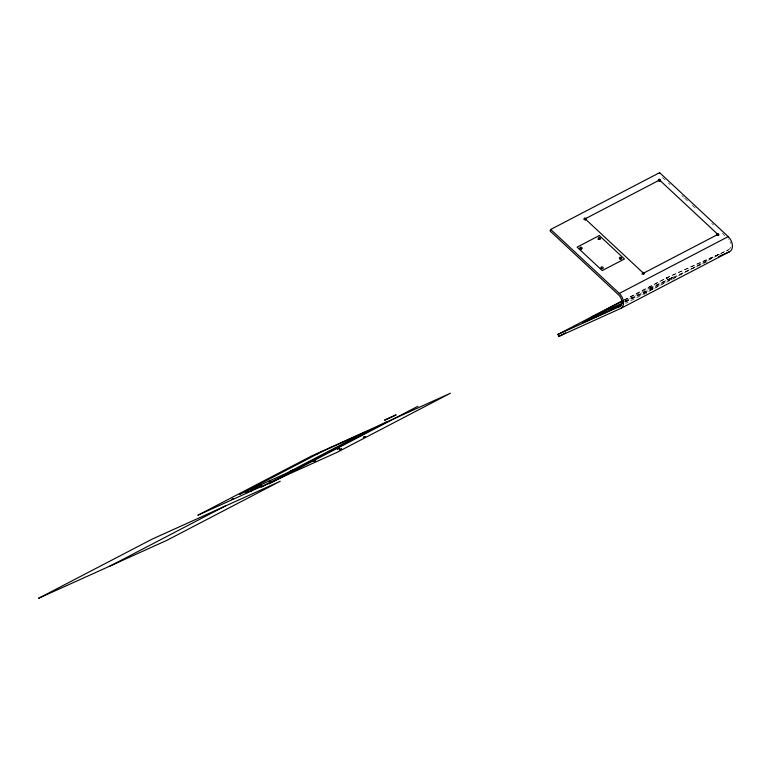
<?xml version="1.0" encoding="UTF-8"?>
<svg xmlns="http://www.w3.org/2000/svg" width="771" height="771" viewBox="0 0 771 771"><rect width="100%" height="100%" fill="white"/><g stroke="black" fill="none" stroke-linecap="round" stroke-linejoin="round"><path stroke-width="0.58" stroke-dasharray="3.85 2.89" d="M651.678 286.985C656.237 289.79 646.647 290.927 650.782 287.381L673.179 277.252L674.162 279.227M644.652 294.551L643.679 292.575L645.645 291.611L644.729 292.093M650.734 289.886L652.69 288.932M672.187 280.191L671.223 278.215L672.139 277.733M650.367 287.65C648.498 288.527 652.835 286.398 651.061 287.246M672.447 277.589C669.546 279.169 673.893 276.741 672.466 277.637M624.038 299.958L666.828 277.647L728.508 249.765L625.667 303.389M624.616 299.948L667.137 277.782L718.996 254.334C716.828 255.403 721.839 252.917 718.957 254.391M625.011 301.924L667.792 279.622L707.836 261.523M625.31 302.165L627.43 301.066M718.996 254.334L644.595 293.134L625.146 301.924M651.187 287.255L650.579 287.487M650.435 287.554L651.1 287.294M650.984 287.352L623.209 301.798L644.672 292.093L672.167 277.791M644.498 293.153C642.166 294.416 647.534 291.64 644.489 293.221M672.312 277.724L671.782 277.974M644.807 291.997L643.718 292.566M662.462 177.455L665.103 179.913M668.38 182.968L670.095 184.568M681.815 195.497L683.569 197.135M684.667 198.166L688.098 201.356M692.368 205.337L695.885 208.613M711.72 223.378L713.474 225.016M722.273 233.218L724.971 235.743M666.828 277.647L667.792 279.622M645.655 291.611L646.618 293.587M728.267 238.894A7.324 4.905 62.5 0 1 728.614 239.309M729.983 241.66A7.324 4.905 62.5 0 1 730.561 243.414M730.571 247.154A7.324 4.905 62.5 0 1 728.788 249.621M666.192 278.225L668.091 277.3L666.192 278.225"/><path stroke-width="1.16" d="M550.725 229.45L550.051 230.963L618.65 294.927A7.324 4.905 62.5 0 1 619.614 306.55L557.925 334.431L558.888 336.407L620.578 308.516L729.482 251.731A9.531 6.37 62.5 0 0 728.229 236.63L659.619 172.665L550.725 229.45L619.325 293.414A9.531 6.37 62.5 0 1 620.578 308.516M659.282 173.417L659.619 172.665M239.55 494.307L241.622 493.305L239.579 494.307M231.714 499.531L233.777 498.529M250.267 491.137L252.339 490.144M268.684 481.557L270.698 480.564L268.636 481.576M585.536 321.44L587.608 320.437L585.575 321.44M233.748 498.548L231.743 499.531M339.693 449.772L340.599 449.291M619.325 293.414L728.229 236.63M109.328 566.444L225.277 505.978M261.196 487.253L387.331 421.477M268.992 483.928L417.892 406.288M557.925 334.431L623.055 300.468M592.774 316.524C595.424 315.272 590.605 317.642 592.706 316.563L622.496 301.056M605.071 311.166L582.847 322.76L605.206 312.65L622.139 303.822M558.888 336.407L565.702 332.85M618.419 307.089L621.619 305.422M604.821 311.388C603.799 312.033 607.423 310.106 604.965 311.311M316.322 454.273C314.26 455.333 319.339 452.866 316.467 454.196M367.96 430.999C370.61 429.611 365.117 432.396 367.96 430.922M251.211 489.44C253.775 488.11 248.975 490.539 251.144 489.402M340.734 449.291L341.592 448.828L339.78 449.744M718.659 256.627L729.482 251.731M592.735 316.573L622.987 302.897M250.324 491.127L252.319 490.134M580.226 248.686A1.176 0.771 24.2 0 1 581.382 249.428M619.479 258.786A1.176 0.771 24.2 0 1 620.8 259.461M716.654 235.136A1.099 0.723 24.2 0 1 717.907 235.541M584.033 219.552A1.099 0.723 24.2 0 1 585.324 220.101M597.92 239.203A1.176 0.771 24.2 0 1 599.337 239.424M601.014 268.366A1.176 0.771 24.2 0 1 602.093 268.684M641.906 274.09A1.099 0.723 24.2 0 1 643.178 274.11M658.183 180.809A1.099 0.723 24.2 0 1 659.86 181.532M38.569 598.296L166.777 540.384L280.21 481.258L151.983 539.199L38.569 598.296M198.06 515.134L336.994 452.375L450.428 393.239L311.474 456.037L198.06 515.134M253.023 489.431L261.552 485.267L253.023 489.431M395.976 414.943L384.517 420.224L395.976 414.933M245.949 492.303L248.522 491.05L245.949 492.303M290.975 471.062L293.038 470.069L290.975 471.062M604.329 312.939L606.324 311.956L604.329 312.939M313.758 461.472L315.657 460.547L313.787 461.463M337.438 449.127L339.327 448.211L337.486 449.098M363.363 437.408L365.261 436.482L363.392 437.398M659.552 180.038L585.15 218.829L643.457 273.204L717.859 234.413L659.552 180.038M599.318 235.56L577.103 247.144L602.238 270.582L624.452 258.998L599.318 235.56M321.719 451.729L241.998 493.305L286.716 473.095L366.427 431.519L321.719 451.729M580.235 248.378A1.176 0.771 24.2 0 0 582.115 248.493A1.176 0.771 24.2 0 0 580.785 247.163A1.176 0.771 24.2 0 0 580.235 248.378M598.595 238.808A1.176 0.771 24.2 0 0 600.474 238.923A1.176 0.771 24.2 0 0 599.144 237.593A1.176 0.771 24.2 0 0 598.595 238.808M601.341 268.067A1.176 0.771 24.2 0 0 603.221 268.183A1.176 0.771 24.2 0 0 601.891 266.853A1.176 0.771 24.2 0 0 601.341 268.067M619.701 258.497A1.176 0.771 24.2 0 0 621.58 258.613A1.176 0.771 24.2 0 0 620.25 257.283A1.176 0.771 24.2 0 0 619.701 258.497M717.097 234.75A1.099 0.723 24.2 0 0 718.861 234.856A1.099 0.723 24.2 0 0 717.618 233.613A1.099 0.723 24.2 0 0 717.097 234.75M642.706 273.551A1.099 0.723 24.2 0 0 644.46 273.657A1.099 0.723 24.2 0 0 643.216 272.404A1.099 0.723 24.2 0 0 642.706 273.551M658.791 180.375A1.099 0.723 24.2 0 0 660.554 180.481A1.099 0.723 24.2 0 0 659.301 179.238A1.099 0.723 24.2 0 0 658.791 180.375M584.389 219.176A1.099 0.723 24.2 0 0 586.153 219.282A1.099 0.723 24.2 0 0 584.91 218.039A1.099 0.723 24.2 0 0 584.389 219.176"/></g></svg>
